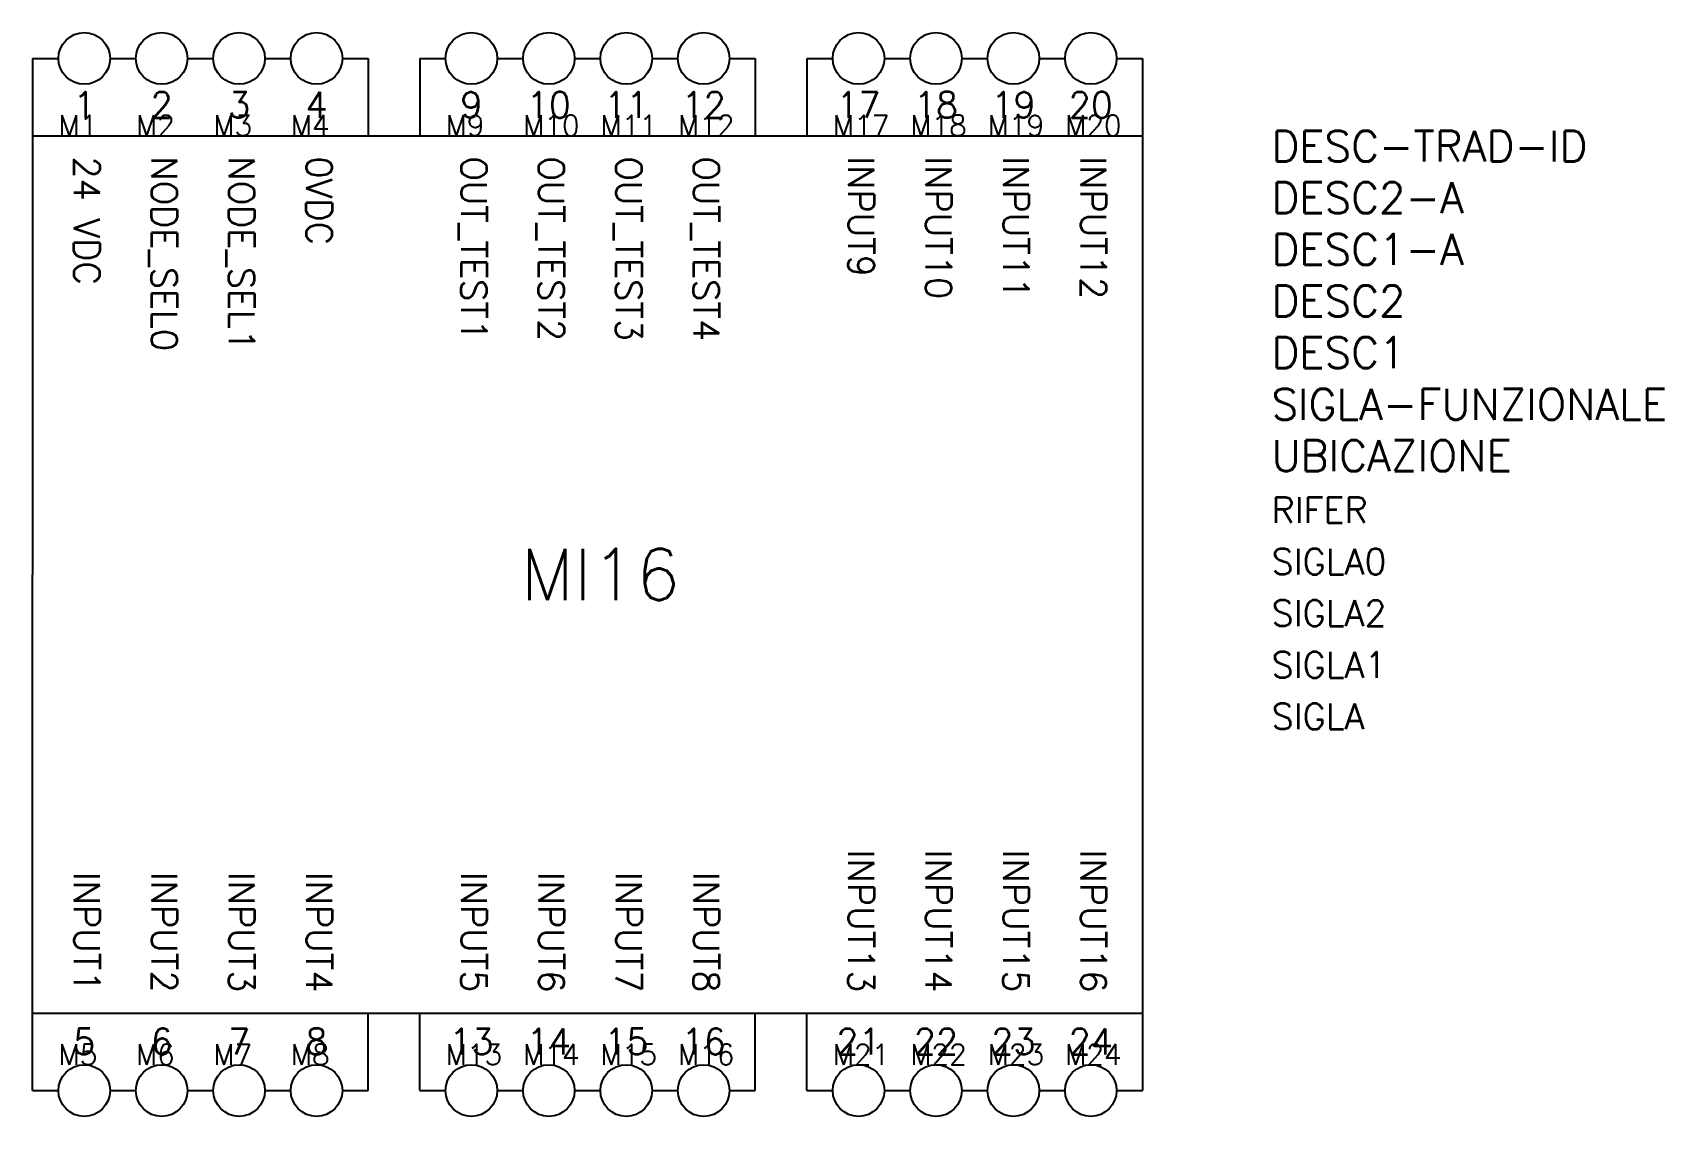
# Model space of a CAD drawing. Extents: x 0 to 158, y -2 to 102.
import ezdxf

# ---------------------------------------------------------------- set-up
doc = ezdxf.new("R2010")
doc.units = 0
doc.header["$LTSCALE"] = 4
doc.layers.get('0').update_dxf_attribs({"linetype": 'CONTINUOUS'})
doc.styles.get("Standard").update_dxf_attribs({"font": 'romans.shx'})

msp = doc.modelspace()

# ---------------------------------------------------------------- linework, layer by layer
for p, q in [((0, 100), (0, 50)), ((0, 100), (2.5, 100)), ((0, 100), (0, 50)), ((7.5, 100), (10, 100)), ((15, 100), (17.5, 100)), ((22.5, 100), (25, 100)), ((30, 100), (32.5, 100)), ((32.5, 100), (32.5, 92.5)), ((37.5, 100), (40, 100)), ((37.5, 100), (37.5, 92.5)), ((45, 100), (47.5, 100)), ((52.5, 100), (55, 100)), ((60, 100), (62.5, 100)), ((67.5, 100), (70, 100)), ((70, 100), (70, 92.5)), ((75, 100), (77.5, 100)), ((75, 100), (75, 92.5)), ((82.5, 100), (85, 100)), ((90, 100), (92.5, 100)), ((97.5, 100), (100, 100)), ((105, 100), (107.5, 100)), ((107.5, 100), (107.5, 0)), ((0, 92.5), (107.5, 92.5)), ((0, 0), (0, 50)), ((0, 0), (0, 50)), ((0, 7.5), (107.5, 7.5)), ((32.5, 0), (32.5, 7.5)), ((37.5, 0), (37.5, 7.5)), ((70, 0), (70, 7.5)), ((75, 0), (75, 7.5)), ((0, 0), (2.5, 0)), ((7.5, 0), (10, 0)), ((15, 0), (17.5, 0)), ((22.5, 0), (25, 0)), ((30, 0), (32.5, 0)), ((37.5, 0), (40, 0)), ((45, 0), (47.5, 0)), ((52.5, 0), (55, 0)), ((60, 0), (62.5, 0)), ((67.5, 0), (70, 0)), ((75, 0), (77.5, 0)), ((82.5, 0), (85, 0)), ((90, 0), (92.5, 0)), ((97.5, 0), (100, 0)), ((105, 0), (107.5, 0))]:
    msp.add_line(p, q)
for centre in [(5, 100), (12.5, 100), (20, 100), (27.5, 100), (42.5, 100), (50, 100), (57.5, 100), (65, 100), (80, 100), (87.5, 100), (95, 100), (102.5, 100), (5, 0), (12.5, 0), (20, 0), (27.5, 0), (42.5, 0), (50, 0), (57.5, 0), (65, 0), (80, 0), (87.5, 0), (95, 0), (102.5, 0)]:
    msp.add_circle(centre, 2.5)

# ---------------------------------------------------------------- texts
at = {"attachment_point": 5}
for s, width, insert, char_height in [('1', 5, (5, 95.5), 2.5), ('2', 5, (12.5, 95.5), 2.5), ('3', 5, (20, 95.5), 2.5), ('4', 5, (27.5, 95.5), 2.5), ('9', 5, (42.5, 95.5), 2.5), ('10', 5, (50, 95.5), 2.5), ('11', 5, (57.5, 95.5), 2.5), ('12', 5, (65, 95.5), 2.5), ('17', 5, (80, 95.5), 2.5), ('18', 5, (87.5, 95.5), 2.5), ('19', 5, (95, 95.5), 2.5), ('20', 5, (102.5, 95.5), 2.5), ('MI16', 17.5, (55, 50), 5), ('5', 5, (5, 4.75), 2.5), ('6', 5, (12.5, 4.75), 2.5), ('7', 5, (20, 4.75), 2.5), ('8', 5, (27.5, 4.75), 2.5), ('13', 5, (42.5, 4.75), 2.5), ('14', 5, (50, 4.75), 2.5), ('15', 5, (57.5, 4.75), 2.5), ('16', 5, (65, 4.75), 2.5), ('21', 5, (80, 4.75), 2.5), ('22', 5, (87.5, 4.75), 2.5), ('23', 5, (95, 4.75), 2.5), ('24', 5, (102.5, 4.75), 2.5)]:
    msp.add_mtext_dynamic_manual_height_columns(s, width=width, gutter_width=1, heights=[0], dxfattribs=dict(at, insert=insert, char_height=char_height))
at = {"char_height": 2.5, "rotation": 270}
for s, insert, attachment_point in [('24 VDC', (6.5, 90.5), 1), ('0VDC', (29, 90.5), 1), ('OUT_TEST1', (44, 90.5), 1), ('OUT_TEST2', (51.5, 90.5), 1), ('OUT_TEST3', (59, 90.5), 1), ('OUT_TEST4', (66.5, 90.5), 1), ('NODE_SEL0', (14, 90.5), 1), ('NODE_SEL1', (21.5, 90.5), 1), ('INPUT9', (81.5, 90.5), 1), ('INPUT10', (89, 90.5), 1), ('INPUT11', (96.5, 90.5), 1), ('INPUT12', (104, 90.5), 1), ('INPUT13', (81.5, 9.5), 3), ('INPUT14', (89, 9.5), 3), ('INPUT15', (96.5, 9.5), 3), ('INPUT16', (104, 9.5), 3), ('INPUT1', (6.5, 9.5), 3), ('INPUT2', (14, 9.5), 3), ('INPUT3', (21.5, 9.5), 3), ('INPUT4', (29, 9.5), 3), ('INPUT5', (44, 9.5), 3), ('INPUT6', (51.5, 9.5), 3), ('INPUT7', (59, 9.5), 3), ('INPUT8', (66.5, 9.5), 3)]:
    msp.add_mtext_dynamic_manual_height_columns(s, width=32.5, gutter_width=1, heights=[0], dxfattribs=dict(at, insert=insert, attachment_point=attachment_point))
for tag, p, s, height, flags in [('F1', (5, 100), '', 0.00001, 9), ('F2', (12.5, 100), '', 0.00001, 9), ('F3', (20, 100), '', 0.00001, 9), ('F4', (27.5, 100), '', 0.00001, 9), ('F9', (42.5, 100), '', 0.00001, 9), ('F10', (50, 100), '', 0.00001, 9), ('F11', (57.5, 100), '', 0.00001, 9), ('F12', (65, 100), '', 0.00001, 9), ('F17', (80, 100), '', 0.00001, 9), ('F18', (87.5, 100), '', 0.00001, 9), ('F19', (95, 100), '', 0.00001, 9), ('F20', (102.5, 100), '', 0.00001, 9), ('TIPOSIG', (0, 0), '3', 0.00000001, 9), ('POSIZIONE', (0, 0), '', 0.00000001, 9), ('P-TABELLA', (0, 0), '', 0.00000001, 9), ('T-TABELLA', (0, 0), '', 0.00000001, 9), ('H-TABELLA', (0, 0), '', 0.00000001, 9), ('CODICE', (0, 0), '1xNNN', 0.00000001, 8), ('NOTE1', (0, 0), '', 0.00000001, 9), ('NOTE2', (0, 0), '', 0.00000001, 9), ('DEN1', (0, 0), '', 0.00000001, 8), ('DEN1-A', (0, 0), '', 0.00000001, 8), ('DEN1-TRAD-ID', (0, 0), '', 0.00000001, 8), ('F5', (5, 0), '', 0.00001, 9), ('F6', (12.5, 0), '', 0.00001, 9), ('F7', (20, 0), '', 0.00001, 9), ('F8', (27.5, 0), '', 0.00001, 9), ('F13', (42.5, 0), '', 0.00001, 9), ('F14', (50, 0), '', 0.00001, 9), ('F15', (57.5, 0), '', 0.00001, 9), ('F16', (65, 0), '', 0.00001, 9), ('F21', (80, 0), '', 0.00001, 9), ('F22', (87.5, 0), '', 0.00001, 9), ('F23', (95, 0), '', 0.00001, 9), ('F24', (102.5, 0), '', 0.00001, 9)]:
    msp.add_attdef(tag, p, s, height=height, dxfattribs=dict(flags=flags))
at = {"color": 4, "flags": 8}
for tag, p in [('M1', (2.5, 92.5)), ('M2', (10, 92.5)), ('M3', (17.5, 92.5)), ('M4', (25, 92.5)), ('M9', (40, 92.5)), ('M10', (47.5, 92.5)), ('M11', (55, 92.5)), ('M12', (62.5, 92.5)), ('M17', (77.5, 92.5)), ('M18', (85, 92.5)), ('M19', (92.5, 92.5)), ('M20', (100, 92.5)), ('M5', (2.5, 2.5)), ('M6', (10, 2.5)), ('M7', (17.5, 2.5)), ('M8', (25, 2.5)), ('M13', (40, 2.5)), ('M14', (47.5, 2.5)), ('M15', (55, 2.5)), ('M16', (62.5, 2.5)), ('M21', (77.5, 2.5)), ('M22', (85, 2.5)), ('M23', (92.5, 2.5)), ('M24', (100, 2.5))]:
    msp.add_attdef(tag, p, '', height=2, dxfattribs=at)
at = {"color": 3}
for tag, p, s, height, flags in [('DESC-TRAD-ID', (120, 90), '', 3, 8), ('DESC2-A', (120, 85), '', 3, 8), ('DESC1-A', (120, 80), '', 3, 8), ('DESC2', (120, 75), '', 3, 8), ('DESC1', (120, 70), '', 3, 8), ('SIGLA-FUNZIONALE', (120, 65), '', 3, 9), ('UBICAZIONE', (120, 60), '', 3, 8), ('RIFER', (120, 55), 'RIFER ?', 2.5, 8), ('SIGLA0', (120, 50), '', 2.5, 9), ('SIGLA2', (120, 45), '', 2.5, 9), ('SIGLA1', (120, 40), '', 2.5, 9), ('SIGLA', (120, 35), 'SIGLA ?', 2.5, 8)]:
    msp.add_attdef(tag, p, s, height=height, dxfattribs=dict(at, flags=flags))

doc.saveas('drawing.dxf')
